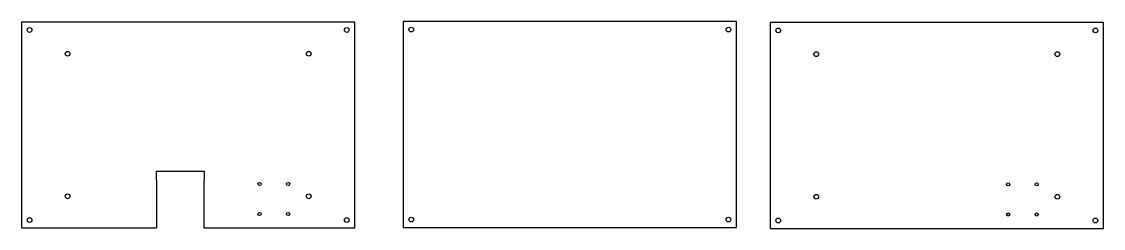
# Model space of a CAD drawing. Header units: inches. Extents: x 0 to 68.2, y 0 to 13.
import ezdxf

# ---------------------------------------------------------------- set-up
doc = ezdxf.new("R2010")
doc.units = ezdxf.units.IN
doc.header["$MEASUREMENT"] = 0

msp = doc.modelspace()

# ---------------------------------------------------------------- linework, layer by layer
for p, q in [((8.5, 3.029), (8.5, 3.583)), ((8.5, 3.583), (11.5, 3.583)), ((11.5, 3.583), (11.5, 3.029)), ((8.5, 3.029), (8.5, 0)), ((11.5, 0), (11.5, 3.029)), ((0, 0), (8.5, 0)), ((47.198, -0.026), (55.698, -0.026)), ((55.698, -0.026), (58.698, -0.026))]:
    msp.add_line(p, q)
for points in [[(11.5, 0), (21, 0), (21, 13), (0, 13), (0, 0), (8.5, 0)], [(58.698, -0.026), (68.198, -0.026), (68.198, 12.974), (47.198, 12.974), (47.198, -0.026), (55.698, -0.026)]]:
    msp.add_lwpolyline(points)
msp.add_lwpolyline([(24.062, 0.028), (45.062, 0.028), (45.062, 13.028), (24.062, 13.028)], close=True)
for centre, radius in [((0.5, 12.5), 0.15), ((20.5, 12.5), 0.15), ((24.562, 12.528), 0.15), ((44.562, 12.528), 0.15), ((47.698, 12.474), 0.15), ((67.698, 12.474), 0.15), ((2.9, 11), 0.15), ((18.1, 11), 0.15), ((50.098, 10.974), 0.15), ((65.298, 10.974), 0.15), ((15, 2.78), 0.1), ((16.8, 2.78), 0.1), ((62.198, 2.754), 0.1), ((63.998, 2.754), 0.1), ((2.9, 2), 0.15), ((18.1, 2), 0.15), ((50.098, 1.974), 0.15), ((65.298, 1.974), 0.15), ((15, 0.88), 0.1), ((16.8, 0.88), 0.1), ((62.198, 0.854), 0.1), ((63.998, 0.854), 0.1), ((0.5, 0.5), 0.15), ((20.5, 0.5), 0.15), ((24.562, 0.528), 0.15), ((44.562, 0.528), 0.15), ((47.698, 0.474), 0.15), ((67.698, 0.474), 0.15)]:
    msp.add_circle(centre, radius)

doc.saveas('drawing.dxf')
